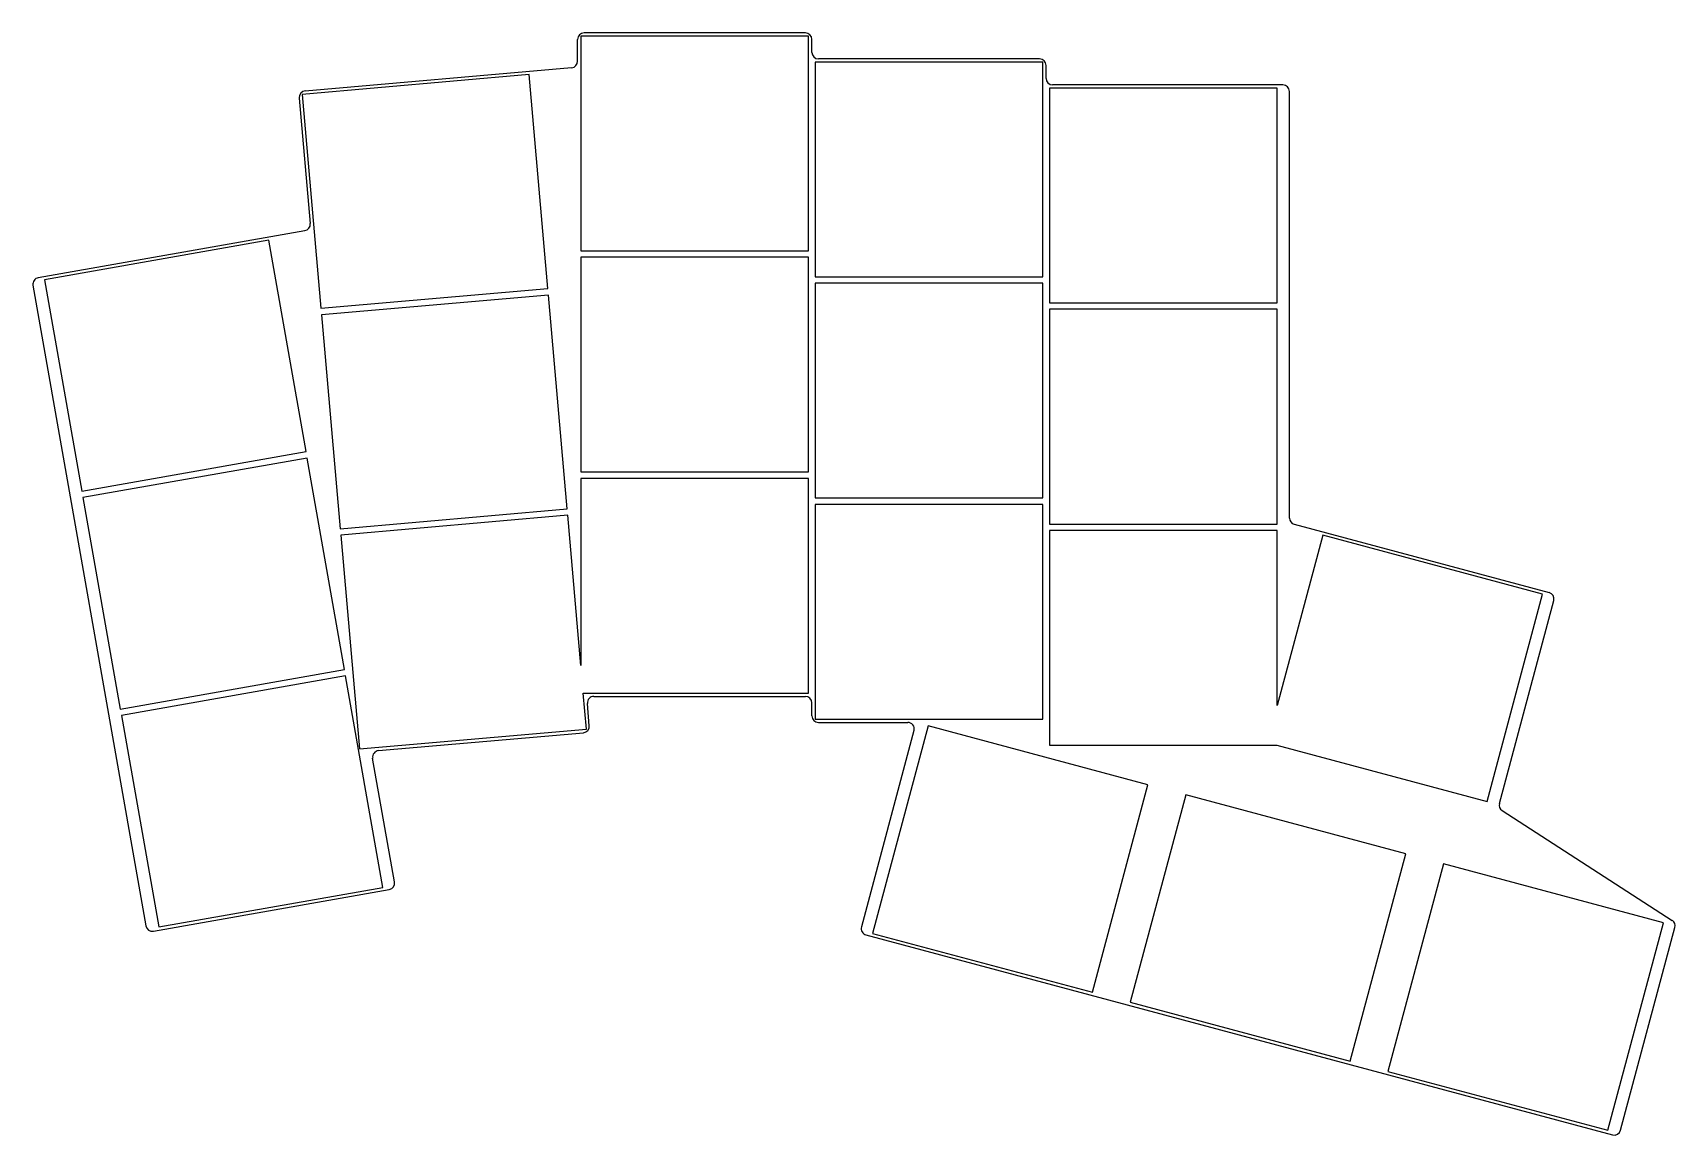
# Model space of a CAD drawing. Header units: millimetres. Extents: x 83 to 209, y -126 to -41.
import ezdxf

# ---------------------------------------------------------------- set-up
doc = ezdxf.new("R2010")
doc.units = ezdxf.units.MM

msp = doc.modelspace()

# ---------------------------------------------------------------- linework, layer by layer
for p, q in [((125.01, -43.11), (125.01, -41.43)), ((142.76, -41.18), (125.26, -41.18)), ((125.26, -41.18), (125.26, -57.68)), ((142.51, -40.93), (125.51, -40.93)), ((142.76, -57.68), (142.76, -41.18)), ((143.01, -42.43), (143.01, -41.43)), ((121.28, -44.14), (103.85, -45.67)), ((104.08, -45.39), (124.55, -43.6)), ((122.72, -60.58), (121.28, -44.14)), ((160.76, -43.18), (143.26, -43.18)), ((143.26, -43.18), (143.26, -59.68)), ((160.51, -42.93), (143.51, -42.93)), ((160.76, -59.68), (160.76, -43.18)), ((161.01, -44.43), (161.01, -43.43)), ((178.76, -45.18), (161.26, -45.18)), ((161.26, -45.18), (161.26, -61.68)), ((179.21, -44.93), (161.51, -44.93)), ((178.76, -61.68), (178.76, -45.18)), ((179.71, -78.22), (179.71, -45.43)), ((103.62, -45.94), (104.47, -55.59)), ((103.85, -45.67), (105.29, -62.1)), ((83.56, -59.74), (104.06, -56.13)), ((101.28, -56.87), (84.05, -59.91)), ((104.15, -73.12), (101.28, -56.87)), ((125.26, -57.68), (142.76, -57.68)), ((142.76, -58.18), (125.26, -58.18)), ((125.26, -58.18), (125.26, -74.68)), ((142.76, -74.68), (142.76, -58.18)), ((83.15, -60.32), (91.84, -109.56)), ((84.05, -59.91), (86.91, -76.16)), ((105.29, -62.1), (122.72, -60.58)), ((143.26, -59.68), (160.76, -59.68)), ((160.76, -60.18), (143.26, -60.18)), ((143.26, -60.18), (143.26, -76.68)), ((160.76, -76.68), (160.76, -60.18)), ((122.77, -61.08), (105.33, -62.6)), ((124.2, -77.51), (122.77, -61.08)), ((161.26, -61.68), (178.76, -61.68)), ((105.33, -62.6), (106.77, -79.04)), ((178.76, -62.18), (161.26, -62.18)), ((161.26, -62.18), (161.26, -78.68)), ((178.76, -78.68), (178.76, -62.18)), ((86.91, -76.16), (104.15, -73.12)), ((104.23, -73.61), (87, -76.65)), ((107.1, -89.86), (104.23, -73.61)), ((125.26, -74.68), (142.76, -74.68)), ((142.76, -75.18), (125.26, -75.18)), ((125.26, -75.18), (125.26, -89.55)), ((142.76, -91.68), (142.76, -75.18)), ((87, -76.65), (89.86, -92.9)), ((143.26, -76.68), (160.76, -76.68)), ((106.77, -79.04), (124.2, -77.51)), ((124.25, -78.01), (106.81, -79.54)), ((125.26, -89.55), (124.25, -78.01)), ((160.76, -77.18), (143.26, -77.18)), ((143.26, -77.18), (143.26, -93.68)), ((160.76, -93.68), (160.76, -77.18)), ((161.26, -78.68), (178.76, -78.68)), ((178.76, -79.18), (161.26, -79.18)), ((161.26, -79.18), (161.26, -95.68)), ((178.76, -92.64), (178.76, -79.18)), ((180.08, -78.7), (199.67, -83.95)), ((106.81, -79.54), (108.25, -95.97)), ((182.27, -79.55), (178.76, -92.64)), ((199.17, -84.08), (182.27, -79.55)), ((194.9, -100.01), (199.17, -84.08)), ((195.85, -100.15), (200.02, -84.56)), ((89.86, -92.9), (107.1, -89.86)), ((107.18, -90.36), (89.95, -93.39)), ((110.05, -106.61), (107.18, -90.36)), ((125.69, -94.45), (125.44, -91.68)), ((125.44, -91.68), (142.76, -91.68)), ((126.26, -91.93), (142.51, -91.93)), ((125.91, -94.18), (125.76, -92.47)), ((143.01, -93.43), (143.01, -92.43)), ((89.95, -93.39), (92.82, -109.64)), ((108.25, -95.97), (125.69, -94.45)), ((143.26, -93.68), (160.76, -93.68)), ((143.51, -93.93), (150.38, -93.93)), ((150.86, -94.56), (146.82, -109.65)), ((151.94, -94.2), (147.67, -110.14)), ((168.84, -98.73), (151.94, -94.2)), ((109.71, -96.1), (125.46, -94.72)), ((161.26, -95.68), (178.73, -95.68)), ((178.73, -95.68), (194.9, -100.01)), ((110.94, -106.19), (109.26, -96.68)), ((164.57, -114.66), (168.84, -98.73)), ((171.74, -99.5), (167.47, -115.44)), ((188.65, -104.03), (171.74, -99.5)), ((196.06, -100.7), (209.12, -109.15)), ((184.37, -119.97), (188.65, -104.03)), ((191.54, -104.81), (187.27, -120.75)), ((208.45, -109.34), (191.54, -104.81)), ((92.42, -109.97), (110.54, -106.77)), ((92.82, -109.64), (110.05, -106.61)), ((204.18, -125.28), (208.45, -109.34)), ((205.16, -125.28), (209.33, -109.69)), ((147.17, -110.26), (204.55, -125.63)), ((147.67, -110.14), (164.57, -114.66)), ((167.47, -115.44), (184.37, -119.97)), ((187.27, -120.75), (204.18, -125.28))]:
    msp.add_line(p, q)
for centre, start, end in [((125.51, -41.43), 90, 180), ((142.51, -41.43), 0, 90), ((143.51, -42.43), 180, 270), ((124.51, -43.11), 275, 0), ((160.51, -43.43), 0, 90), ((104.12, -45.89), 95, 185), ((161.51, -44.43), 180, 270), ((179.21, -45.43), 0, 90), ((103.97, -55.64), 280, 5), ((83.65, -60.24), 100, 190), ((180.21, -78.22), 180, 255), ((199.54, -84.43), 345, 75), ((126.26, -92.43), 90, 185), ((142.51, -92.43), 0, 90), ((125.41, -94.22), 275, 5), ((143.51, -93.43), 180, 270), ((150.38, -94.43), 345, 90), ((109.76, -96.59), 95, 190), ((196.33, -100.28), 165, 237.1213), ((110.45, -106.28), 280, 10), ((92.33, -109.48), 190, 280), ((147.3, -109.78), 165, 255), ((208.85, -109.56), 345, 57.1213), ((204.68, -125.15), 255, 345)]:
    msp.add_arc(centre, 0.5, start, end)

doc.saveas('drawing.dxf')
